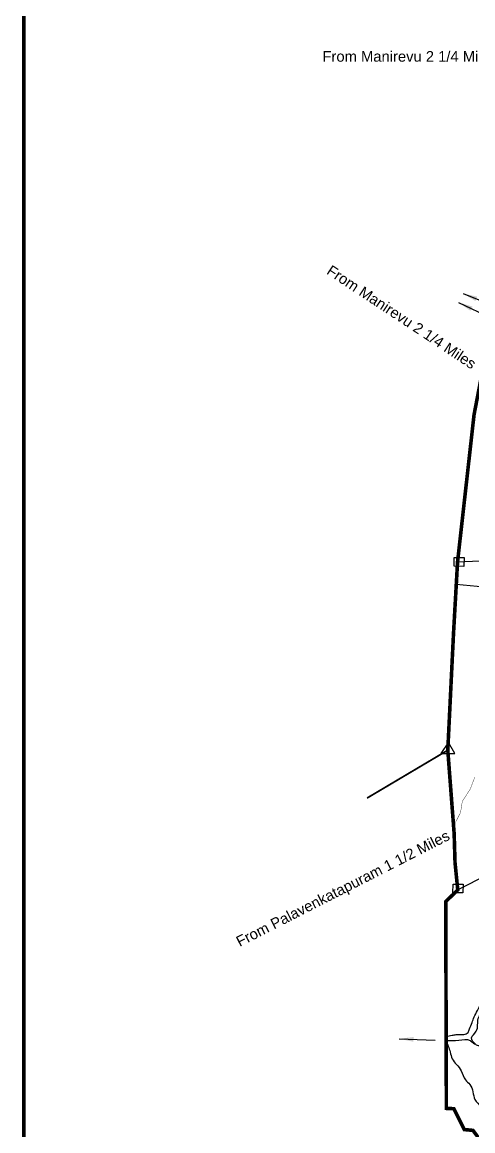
# Model space of a CAD drawing. Header units: feet. Extents: x 751091 to 766702, y 1607162 to 1618807.
# Drawn here: x 751091 to 752347, y 1611289 to 1614378 of the extents above; entities that cross this region are included whole.
import ezdxf

# ---------------------------------------------------------------- set-up
doc = ezdxf.new("R2010")
doc.units = ezdxf.units.FT
doc.header["$LTSCALE"] = 15
doc.header["$MEASUREMENT"] = 0
doc.linetypes.add('HIDDEN2', pattern=[0.1875, 0.125, -0.0625])
for name, color, linetype in [('PLOT', 7, 'Continuous'), ('PLOT NO', 7, 'Continuous'), ('ROADS', 6, 'Continuous'), ('TANKS-STREAM', 4, 'Continuous'), ('VILLAGE STONES', 240, 'Continuous')]:
    doc.layers.add(name, color=color, linetype=linetype)
doc.layers.add('VILLAGE BOUNDRY', color=5, linetype='HIDDEN2', lineweight=100)
doc.styles.get("Standard").update_dxf_attribs({"font": 'arial.ttf'})
doc.dimstyles.get("Standard").update_dxf_attribs({"dimtxt": 0.18, "dimasz": 40, "dimexe": 0.18, "dimexo": 0.0625, "dimgap": 0.09, "dimtad": 0, "dimtih": 1, "dimtoh": 1, "dimdec": 4, "dimzin": 0, "dimdsep": 46, "dimtxsty": 'Standard', "dimcen": 0.09, "dimadec": 0, "dimazin": 0, "dimtfac": 1, "dimtdec": 4, "dimtofl": 0, "dimtmove": 0, "dimatfit": 3, "dimfxl": 1, "dimtolj": 1, "dimtzin": 0, "dimarcsym": 0})

msp = doc.modelspace()

# ---------------------------------------------------------------- linework, layer by layer
at = {"layer": 'PLOT'}
for points in [[(754945.1, 1613817.3), (754972.8, 1613687.6), (755037.4, 1613690.9), (754981.9, 1613577.9), (755088.2, 1613388.1), (755095, 1613185.1), (754829.4, 1613161.9), (754908.4, 1612914.8), (754942.1, 1612809.3), (754951.6, 1612774.3), (754822.7, 1612794.2), (754668.8, 1612849.5), (754425.9, 1612782.5), (754269.8, 1612731.5), (753809.1, 1612718.3), (753321.1, 1612929.2), (753200.3, 1612771.4), (753064.9, 1612577.8), (752882.7, 1612317.2), (752636.1, 1612190.9), (752474, 1612094.7), (752469.5, 1612074.1), (752470.5, 1612043.5), (752305.1, 1611960)], [(752304.5, 1612873.9), (752656.9, 1612890.1), (753321.1, 1612929.2), (753235, 1613073.9), (753181.4, 1613091.8), (753147.6, 1613242.4), (753068.6, 1613309.9), (753151.8, 1613317.1), (753224.2, 1613616.7)], [(752626.4, 1613084.5), (752627.6, 1612884.2), (752613.1, 1612780.9), (752300.9, 1612810.8)]]:
    msp.add_lwpolyline(points, dxfattribs=at)
at = {"layer": 'ROADS', "linetype": 'HIDDEN2', "ltscale": 10, "const_width": 1}
msp.add_lwpolyline([(752293.4, 1612137.6), (752312.9, 1612175.8), (752317.8, 1612207), (752340, 1612241.1), (752352.3, 1612273.5)], dxfattribs=at)
at = {"layer": 'TANKS-STREAM'}
for points in [[(752272.7, 1611551.5), (752289.2, 1611555.1), (752300.3, 1611556.9), (752314.8, 1611557.4), (752328.6, 1611559.2), (752333.9, 1611563), (752338, 1611572.8), (752344.8, 1611590.4), (752350.9, 1611606), (752359.7, 1611623.6), (752380.1, 1611672.2), (752386.2, 1611687.2), (752409, 1611720.9), (752425.8, 1611752.1), (752443.2, 1611777.5), (752458.8, 1611808), (752473.5, 1611827.5), (752482.1, 1611835.2), (752489.4, 1611841.7), (752501.9, 1611845.4), (752517, 1611845.2), (752550.4, 1611842.1), (752581, 1611858.5), (752597.4, 1611859.6), (752618.4, 1611860), (752630.3, 1611865)], [(752354.2, 1611530.1), (752343.5, 1611547.6), (752356.7, 1611566), (752362.2, 1611601.9), (752373.2, 1611621.4), (752381.5, 1611649.4), (752388.5, 1611666.8), (752399.3, 1611675), (752407.9, 1611683.4), (752415.9, 1611692.8), (752424.7, 1611716.3), (752443.1, 1611742.8), (752458.6, 1611764.5), (752478.2, 1611797.4), (752482.4, 1611814.8), (752481.5, 1611834.7), (752487.4, 1611840.2)], [(752272.7, 1611540), (752307.7, 1611541.5), (752339.4, 1611540.6), (752349.4, 1611533.1), (752359.5, 1611527.7), (752368.4, 1611523.9), (752381.2, 1611510), (752392.2, 1611507.4), (752420, 1611494.8), (752442.3, 1611485), (752460.1, 1611479.4), (752471, 1611473.2), (752520.5, 1611463.6), (752530.2, 1611459), (752546.4, 1611453.4), (752571.1, 1611451.1), (752590.2, 1611448), (752603.1, 1611442.9), (752617.7, 1611441.5), (752637.6, 1611439.6), (752650.6, 1611439), (752676.2, 1611437.8), (752690.1, 1611439.7), (752706.3, 1611440.6), (752718.5, 1611440.5), (752742.9, 1611444.6), (752776.2, 1611444.9), (752802.2, 1611445), (752819.3, 1611446.4), (752833.6, 1611450.2), (752864.1, 1611449.8), (752879.1, 1611448), (752899.1, 1611455.4), (752913.3, 1611454.8), (752928.3, 1611453), (752941.5, 1611460.1), (752947.6, 1611461.2), (752980.2, 1611454.2)], [(752272.7, 1611540), (752283.7, 1611508.6), (752289.8, 1611489.5), (752301.4, 1611473.9), (752314.8, 1611455.5), (752326.2, 1611430.9), (752338.8, 1611418), (752347.5, 1611397), (752352.7, 1611376), (752370.6, 1611355.8), (752388.4, 1611332), (752395.6, 1611322.8), (752400.9, 1611312.7)]]:
    msp.add_spline(points, degree=3, dxfattribs=at)
at = {"layer": 'VILLAGE BOUNDRY', "lineweight": -2, "ltscale": 25}
for points, const_width in [([(752885.3, 1609231.9), (752681.8, 1610131.5), (752494, 1610729.1), (752403.2, 1611215.3), (752347.4, 1611290), (752323.4, 1611292.3), (752294.2, 1611350.4), (752273.3, 1611351.3), (752271.6, 1611927.5), (752305.1, 1611960), (752297.5, 1612035.7), (752295, 1612117), (752277.3, 1612349.3), (752293.3, 1612675.6), (752304.5, 1612873.9), (752350.5, 1613284.1), (752404.5, 1613564.5), (752415.8, 1613600.5), (752499.3, 1613770.8), (752507.3, 1613992.7), (752445.9, 1614272.2), (752413.7, 1614431.8)], 10), ([(752277.3, 1612349.3), (752052.1, 1612215.8)], 4.87)]:
    msp.add_lwpolyline(points, dxfattribs=dict(at, const_width=const_width))
at = {"layer": 'VILLAGE STONES', "color": 5, "const_width": 10}
msp.add_lwpolyline([(751095.8, 1618802.4), (766414.7, 1618802.4), (766414.7, 1607166.8), (751095.8, 1607166.8)], close=True, dxfattribs=at)
at = {"layer": 'VILLAGE STONES'}
for points in [[(752294.9, 1612886.3), (752322.6, 1612885.9), (752322.3, 1612861.5), (752294.6, 1612861.9)], [(752292.2, 1611976.2), (752319.9, 1611975.8), (752319.6, 1611951.5), (752291.8, 1611951.9)]]:
    msp.add_lwpolyline(points, close=True, dxfattribs=at)
msp.add_lwpolyline([(752279.1, 1612371.3), (752258, 1612340.4), (752296.9, 1612340.2), (752279, 1612371.1)], dxfattribs=at)

# ---------------------------------------------------------------- texts
at = {"layer": 'PLOT NO', "linetype": 'Continuous'}
msp.add_text('From Manirevu 2 1/4 Miles ', height=29.464, dxfattribs=at).set_placement((751927.9, 1614267.6))
for s, rotation, p in [('From Manirevu 2 1/4 Miles ', 326.5435, (751937.1, 1613678.1)), ('From Palavenkatapuram 1 1/2 Miles ', 27.046, (751697, 1611800.8))]:
    msp.add_text(s, height=29.464, rotation=rotation, dxfattribs=at).set_placement(p)

# ---------------------------------------------------------------- leaders
at = {"layer": 'VILLAGE BOUNDRY', "linetype": 'Continuous'}
for points in [[(752319.8, 1613621.8), (752412.6, 1613584.6)], [(752307.4, 1613596.7), (752397.6, 1613553.6)], [(752141.8, 1611545.1), (752241.8, 1611541.5)]]:
    msp.add_leader(points, dimstyle='Standard', override={"dimgap": 0.09, "dimtad": 0}, dxfattribs=at)

doc.saveas('drawing.dxf')
